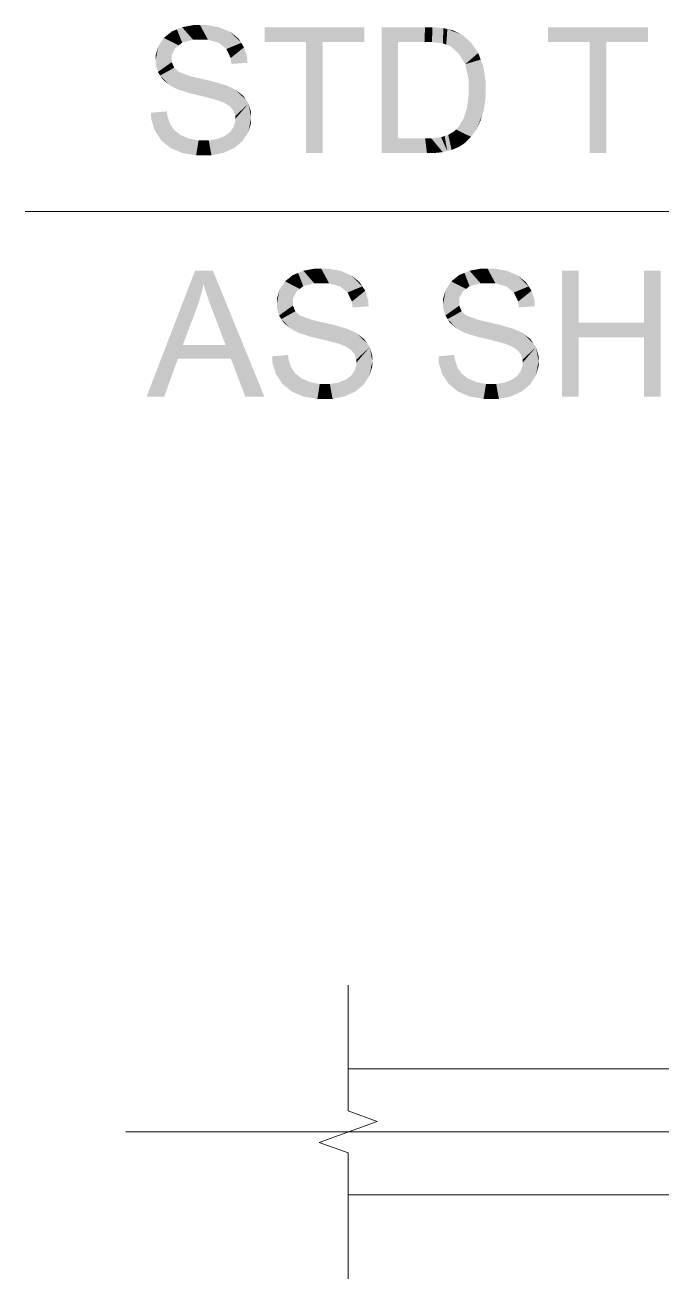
# Model space of a CAD drawing. Header units: millimetres. Extents: x 2 to 579, y 1 to 405.
# Drawn here: x 240.03 to 246.85, y 84.81 to 98.25 of the extents above; entities that cross this region are included whole.
import ezdxf

# ---------------------------------------------------------------- set-up
doc = ezdxf.new("R2010")
doc.units = ezdxf.units.MM
doc.linetypes.add('XKITLINE00', pattern=[0])
doc.layers.add('LinkedObject', color=7, linetype='Continuous', lineweight=0)

# ---------------------------------------------------------------- blocks, each defined once
blk = doc.blocks.new('*A4')
at = {"layer": 'LinkedObject'}
for points in [[(241.709, 98.228), (241.827, 98.093), (241.653, 98.205)], [(241.833, 98.251), (241.827, 98.093), (241.709, 98.228)], [(241.901, 98.251), (241.827, 98.093), (241.833, 98.251)], [(241.827, 98.093), (241.901, 98.251), (241.908, 98.093)], [(241.901, 98.251), (241.986, 98.093), (241.908, 98.093)], [(242.108, 98.226), (241.901, 98.251), (241.976, 98.251)], [(242.165, 98.202), (241.901, 98.251), (242.108, 98.226)], [(242.103, 98.06), (241.901, 98.251), (242.165, 98.202)], [(241.986, 98.093), (241.901, 98.251), (242.103, 98.06)], [(242.591, 98.228), (243.035, 98.068), (242.591, 98.068)], [(243.214, 98.068), (243.035, 98.068), (242.591, 98.228)], [(243.214, 98.068), (242.591, 98.228), (243.661, 98.228)], [(243.214, 98.068), (243.661, 98.228), (243.661, 98.068)], [(243.844, 98.228), (244.022, 98.068), (243.844, 96.878)], [(244.306, 98.068), (243.844, 98.228), (244.309, 98.228)], [(244.022, 98.068), (243.844, 98.228), (244.306, 98.068)], [(244.309, 98.228), (244.386, 98.068), (244.306, 98.068)], [(244.387, 98.228), (244.386, 98.068), (244.309, 98.228)], [(244.387, 98.228), (244.501, 98.055), (244.386, 98.068)], [(244.507, 98.218), (244.501, 98.055), (244.387, 98.228)], [(245.627, 98.228), (246.072, 98.068), (245.627, 98.068)], [(246.25, 98.068), (246.072, 98.068), (245.627, 98.228)], [(246.25, 98.068), (245.627, 98.228), (246.697, 98.228)], [(246.25, 98.068), (246.697, 98.228), (246.697, 98.068)], [(241.513, 98.114), (241.672, 98.033), (241.484, 98.07)], [(241.598, 98.182), (241.672, 98.033), (241.513, 98.114)], [(241.709, 98.063), (241.598, 98.182), (241.653, 98.205)], [(241.672, 98.033), (241.598, 98.182), (241.709, 98.063)], [(241.653, 98.205), (241.827, 98.093), (241.709, 98.063)], [(242.165, 98.202), (242.143, 98.027), (242.103, 98.06)], [(242.223, 98.178), (242.143, 98.027), (242.165, 98.202)], [(242.143, 98.027), (242.223, 98.178), (242.183, 97.994)], [(242.183, 97.994), (242.223, 98.178), (242.342, 98.06)], [(242.342, 98.06), (242.223, 98.178), (242.311, 98.107)], [(244.549, 98.208), (244.501, 98.055), (244.507, 98.218)], [(244.549, 98.208), (244.537, 98.041), (244.501, 98.055)], [(244.537, 98.041), (244.549, 98.208), (244.587, 98.021)], [(244.706, 98.147), (244.549, 98.208), (244.607, 98.195)], [(244.747, 98.112), (244.549, 98.208), (244.706, 98.147)], [(244.671, 97.945), (244.549, 98.208), (244.747, 98.112)], [(244.587, 98.021), (244.549, 98.208), (244.671, 97.945)], [(244.747, 98.112), (244.706, 97.888), (244.671, 97.945)], [(244.8, 98.067), (244.706, 97.888), (244.747, 98.112)], [(241.484, 98.07), (241.426, 97.878), (241.455, 98.025)], [(241.635, 98.004), (241.426, 97.878), (241.484, 98.07)], [(241.455, 98.025), (241.426, 97.878), (241.426, 97.929)], [(241.598, 97.932), (241.426, 97.878), (241.635, 98.004)], [(241.484, 98.07), (241.672, 98.033), (241.635, 98.004)], [(242.342, 98.06), (242.229, 97.898), (242.183, 97.994)], [(242.372, 98.013), (242.229, 97.898), (242.342, 98.06)], [(242.405, 97.906), (242.229, 97.898), (242.372, 98.013)], [(243.035, 96.878), (243.214, 98.068), (243.214, 96.878)], [(243.035, 98.068), (243.214, 98.068), (243.035, 96.878)], [(243.844, 96.878), (244.022, 98.068), (244.022, 97.037)], [(244.88, 97.951), (244.706, 97.888), (244.8, 98.067)], [(246.072, 96.878), (246.25, 98.068), (246.25, 96.878)], [(246.072, 98.068), (246.25, 98.068), (246.072, 96.878)], [(241.426, 97.878), (241.598, 97.932), (241.598, 97.89)], [(241.598, 97.854), (241.426, 97.878), (241.598, 97.89)], [(241.426, 97.878), (241.598, 97.854), (241.426, 97.832)], [(241.426, 97.832), (241.598, 97.854), (241.45, 97.748)], [(241.45, 97.748), (241.598, 97.854), (241.474, 97.71)], [(241.474, 97.71), (241.598, 97.854), (241.624, 97.794)], [(242.408, 97.847), (242.229, 97.898), (242.405, 97.906)], [(242.229, 97.898), (242.408, 97.847), (242.236, 97.834)], [(244.706, 97.888), (244.88, 97.951), (244.741, 97.832)], [(244.741, 97.832), (244.88, 97.951), (244.906, 97.881)], [(244.906, 97.881), (244.776, 97.669), (244.741, 97.832)], [(244.933, 97.811), (244.776, 97.669), (244.906, 97.881)], [(241.624, 97.794), (241.569, 97.61), (241.474, 97.71)], [(241.474, 97.71), (241.569, 97.61), (241.497, 97.673)], [(241.65, 97.77), (241.569, 97.61), (241.624, 97.794)], [(241.569, 97.61), (241.65, 97.77), (241.617, 97.584)], [(241.617, 97.584), (241.65, 97.77), (241.676, 97.747)], [(241.617, 97.584), (241.676, 97.747), (241.654, 97.564)], [(241.654, 97.564), (241.676, 97.747), (241.785, 97.522)], [(241.785, 97.522), (241.676, 97.747), (241.811, 97.699)], [(241.785, 97.522), (241.811, 97.699), (241.877, 97.5)], [(241.877, 97.5), (241.811, 97.699), (241.919, 97.674)], [(244.959, 97.65), (244.776, 97.669), (244.933, 97.811)], [(241.877, 97.5), (241.919, 97.674), (241.97, 97.478)], [(241.97, 97.478), (241.919, 97.674), (242.028, 97.649)], [(241.97, 97.478), (242.028, 97.649), (242.09, 97.445)], [(242.09, 97.445), (242.028, 97.649), (242.118, 97.434)], [(242.118, 97.434), (242.028, 97.649), (242.16, 97.418)], [(242.177, 97.606), (242.16, 97.418), (242.028, 97.649)], [(242.218, 97.588), (242.16, 97.418), (242.177, 97.606)], [(242.16, 97.418), (242.218, 97.588), (242.221, 97.378)], [(242.221, 97.378), (242.218, 97.588), (242.277, 97.561)], [(242.221, 97.378), (242.277, 97.561), (242.24, 97.355)], [(242.24, 97.355), (242.277, 97.561), (242.258, 97.331)], [(242.277, 97.561), (242.392, 97.45), (242.258, 97.331)], [(242.392, 97.45), (242.277, 97.561), (242.364, 97.492)], [(244.959, 97.56), (244.776, 97.669), (244.959, 97.65)], [(244.776, 97.669), (244.959, 97.56), (244.776, 97.563)], [(244.959, 97.56), (244.776, 97.486), (244.776, 97.563)], [(244.959, 97.483), (244.776, 97.486), (244.959, 97.56)], [(242.258, 97.331), (242.392, 97.45), (242.277, 97.275)], [(242.277, 97.275), (242.392, 97.45), (242.42, 97.409)], [(244.776, 97.486), (244.959, 97.483), (244.758, 97.356)], [(244.758, 97.356), (244.959, 97.483), (244.923, 97.288)], [(244.923, 97.288), (244.959, 97.483), (244.941, 97.347)], [(241.551, 97.275), (241.376, 97.311), (241.545, 97.326)], [(241.376, 97.311), (241.45, 97.069), (241.378, 97.243)], [(241.551, 97.275), (241.45, 97.069), (241.376, 97.311)], [(242.277, 97.275), (242.42, 97.409), (242.277, 97.244)], [(242.277, 97.244), (242.42, 97.409), (242.277, 97.212)], [(242.42, 97.409), (242.448, 97.259), (242.277, 97.212)], [(242.448, 97.259), (242.42, 97.409), (242.448, 97.313)], [(244.673, 97.164), (244.923, 97.288), (244.831, 97.091)], [(244.722, 97.249), (244.923, 97.288), (244.673, 97.164)], [(244.74, 97.303), (244.923, 97.288), (244.722, 97.249)], [(244.923, 97.288), (244.74, 97.303), (244.758, 97.356)], [(244.831, 97.091), (244.923, 97.288), (244.859, 97.13)], [(244.859, 97.13), (244.923, 97.288), (244.905, 97.228)], [(241.378, 97.243), (241.45, 97.069), (241.415, 97.122)], [(241.579, 97.192), (241.45, 97.069), (241.551, 97.275)], [(241.45, 97.069), (241.579, 97.192), (241.485, 97.015)], [(241.485, 97.015), (241.579, 97.192), (241.582, 96.935)], [(241.601, 97.159), (241.582, 96.935), (241.579, 97.192)], [(241.622, 97.127), (241.582, 96.935), (241.601, 97.159)], [(242.258, 97.155), (242.417, 97.103), (242.239, 97.128)], [(242.258, 97.155), (242.448, 97.259), (242.417, 97.103)], [(242.277, 97.212), (242.448, 97.259), (242.258, 97.155)], [(242.417, 97.103), (242.448, 97.259), (242.448, 97.205)], [(244.831, 97.091), (244.641, 97.132), (244.673, 97.164)], [(241.622, 97.127), (241.644, 96.908), (241.582, 96.935)], [(241.69, 97.074), (241.644, 96.908), (241.622, 97.127)], [(241.644, 96.908), (241.69, 97.074), (241.706, 96.881)], [(241.736, 97.054), (241.706, 96.881), (241.69, 97.074)], [(241.782, 97.034), (241.706, 96.881), (241.736, 97.054)], [(241.782, 97.034), (241.859, 96.855), (241.706, 96.881)], [(241.885, 97.014), (241.859, 96.855), (241.782, 97.034)], [(242.084, 97.029), (242.21, 96.908), (241.994, 97.014)], [(242.123, 97.045), (242.356, 97.008), (242.084, 97.029)], [(242.268, 96.934), (242.084, 97.029), (242.356, 97.008)], [(242.21, 96.908), (242.084, 97.029), (242.268, 96.934)], [(242.162, 97.06), (242.356, 97.008), (242.123, 97.045)], [(242.22, 97.102), (242.387, 97.056), (242.162, 97.06)], [(242.162, 97.06), (242.387, 97.056), (242.356, 97.008)], [(242.239, 97.128), (242.417, 97.103), (242.22, 97.102)], [(242.387, 97.056), (242.22, 97.102), (242.417, 97.103)], [(244.022, 97.037), (244.331, 96.878), (243.844, 96.878)], [(244.311, 97.037), (244.331, 96.878), (244.022, 97.037)], [(244.311, 97.037), (244.392, 96.878), (244.331, 96.878)], [(244.377, 97.037), (244.392, 96.878), (244.311, 97.037)], [(244.548, 96.901), (244.377, 97.037), (244.482, 97.049)], [(244.5, 96.889), (244.377, 97.037), (244.548, 96.901)], [(244.392, 96.878), (244.377, 97.037), (244.5, 96.889)], [(244.52, 97.062), (244.548, 96.901), (244.482, 97.049)], [(244.558, 97.074), (244.548, 96.901), (244.52, 97.062)], [(244.548, 96.901), (244.558, 97.074), (244.595, 96.912)], [(244.709, 96.968), (244.558, 97.074), (244.619, 97.109)], [(244.675, 96.946), (244.558, 97.074), (244.709, 96.968)], [(244.595, 96.912), (244.558, 97.074), (244.675, 96.946)], [(244.641, 97.132), (244.742, 96.991), (244.619, 97.109)], [(244.619, 97.109), (244.742, 96.991), (244.709, 96.968)], [(244.803, 97.052), (244.641, 97.132), (244.831, 97.091)], [(244.742, 96.991), (244.641, 97.132), (244.803, 97.052)], [(241.885, 97.014), (241.95, 96.855), (241.859, 96.855)], [(241.943, 97.014), (241.95, 96.855), (241.885, 97.014)], [(241.943, 97.014), (242.023, 96.855), (241.95, 96.855)], [(241.994, 97.014), (242.023, 96.855), (241.943, 97.014)], [(241.994, 97.014), (242.21, 96.908), (242.023, 96.855)], [(242.023, 96.855), (242.21, 96.908), (242.152, 96.881)], [(241.847, 95.618), (241.865, 95.218), (241.328, 94.268)], [(241.865, 95.218), (241.847, 95.618), (241.888, 95.282)], [(241.888, 95.282), (241.847, 95.618), (241.924, 95.411)], [(241.924, 95.411), (241.847, 95.618), (241.937, 95.476)], [(242.039, 95.618), (241.937, 95.476), (241.847, 95.618)], [(241.937, 95.476), (242.039, 95.618), (241.954, 95.421)], [(241.954, 95.421), (242.039, 95.618), (242.001, 95.28)], [(242.001, 95.28), (242.039, 95.618), (242.033, 95.195)], [(242.033, 95.195), (242.039, 95.618), (242.174, 94.823)], [(242.174, 94.823), (242.039, 95.618), (242.23, 94.677)], [(242.23, 94.677), (242.039, 95.618), (242.59, 94.268)], [(242.895, 95.572), (242.969, 95.423), (242.811, 95.504)], [(243.006, 95.453), (242.895, 95.572), (242.951, 95.595)], [(242.969, 95.423), (242.895, 95.572), (243.006, 95.453)], [(243.007, 95.618), (243.124, 95.483), (242.951, 95.595)], [(242.951, 95.595), (243.124, 95.483), (243.006, 95.453)], [(243.13, 95.641), (243.124, 95.483), (243.007, 95.618)], [(243.198, 95.641), (243.124, 95.483), (243.13, 95.641)], [(243.124, 95.483), (243.198, 95.641), (243.205, 95.483)], [(243.198, 95.641), (243.283, 95.483), (243.205, 95.483)], [(243.406, 95.617), (243.198, 95.641), (243.273, 95.641)], [(243.463, 95.592), (243.198, 95.641), (243.406, 95.617)], [(243.401, 95.45), (243.198, 95.641), (243.463, 95.592)], [(243.283, 95.483), (243.198, 95.641), (243.401, 95.45)], [(243.463, 95.592), (243.44, 95.417), (243.401, 95.45)], [(243.52, 95.568), (243.44, 95.417), (243.463, 95.592)], [(243.44, 95.417), (243.52, 95.568), (243.48, 95.385)], [(243.48, 95.385), (243.52, 95.568), (243.639, 95.45)], [(243.639, 95.45), (243.52, 95.568), (243.608, 95.497)], [(244.676, 95.572), (244.75, 95.423), (244.591, 95.504)], [(244.787, 95.453), (244.676, 95.572), (244.732, 95.595)], [(244.75, 95.423), (244.676, 95.572), (244.787, 95.453)], [(244.787, 95.618), (244.905, 95.483), (244.732, 95.595)], [(244.732, 95.595), (244.905, 95.483), (244.787, 95.453)], [(244.911, 95.641), (244.905, 95.483), (244.787, 95.618)], [(244.979, 95.641), (244.905, 95.483), (244.911, 95.641)], [(244.905, 95.483), (244.979, 95.641), (244.986, 95.483)], [(244.979, 95.641), (245.064, 95.483), (244.986, 95.483)], [(245.186, 95.617), (244.979, 95.641), (245.054, 95.641)], [(245.244, 95.592), (244.979, 95.641), (245.186, 95.617)], [(245.181, 95.45), (244.979, 95.641), (245.244, 95.592)], [(245.064, 95.483), (244.979, 95.641), (245.181, 95.45)], [(245.244, 95.592), (245.221, 95.417), (245.181, 95.45)], [(245.301, 95.568), (245.221, 95.417), (245.244, 95.592)], [(245.221, 95.417), (245.301, 95.568), (245.261, 95.385)], [(245.261, 95.385), (245.301, 95.568), (245.42, 95.45)], [(245.42, 95.45), (245.301, 95.568), (245.389, 95.497)], [(245.954, 95.063), (245.776, 94.268), (245.776, 95.618)], [(245.954, 95.063), (245.776, 95.618), (245.954, 95.618)], [(246.835, 95.618), (246.656, 95.063), (246.656, 95.618)], [(246.656, 94.904), (246.656, 95.063), (246.835, 95.618)], [(246.656, 94.904), (246.835, 95.618), (246.835, 94.268)], [(242.782, 95.46), (242.724, 95.268), (242.753, 95.415)], [(242.932, 95.394), (242.724, 95.268), (242.782, 95.46)], [(242.753, 95.415), (242.724, 95.268), (242.724, 95.319)], [(242.811, 95.504), (242.969, 95.423), (242.782, 95.46)], [(242.782, 95.46), (242.969, 95.423), (242.932, 95.394)], [(243.639, 95.45), (243.527, 95.288), (243.48, 95.385)], [(243.67, 95.403), (243.527, 95.288), (243.639, 95.45)], [(244.562, 95.46), (244.504, 95.268), (244.533, 95.415)], [(244.713, 95.394), (244.504, 95.268), (244.562, 95.46)], [(244.533, 95.415), (244.504, 95.268), (244.504, 95.319)], [(244.591, 95.504), (244.75, 95.423), (244.562, 95.46)], [(244.562, 95.46), (244.75, 95.423), (244.713, 95.394)], [(245.42, 95.45), (245.308, 95.288), (245.261, 95.385)], [(245.451, 95.403), (245.308, 95.288), (245.42, 95.45)], [(242.895, 95.322), (242.724, 95.268), (242.932, 95.394)], [(242.724, 95.268), (242.895, 95.322), (242.895, 95.28)], [(242.895, 95.244), (242.724, 95.268), (242.895, 95.28)], [(243.703, 95.296), (243.527, 95.288), (243.67, 95.403)], [(243.705, 95.237), (243.527, 95.288), (243.703, 95.296)], [(243.527, 95.288), (243.705, 95.237), (243.534, 95.224)], [(244.676, 95.322), (244.504, 95.268), (244.713, 95.394)], [(244.504, 95.268), (244.676, 95.322), (244.676, 95.28)], [(244.676, 95.244), (244.504, 95.268), (244.676, 95.28)], [(245.484, 95.296), (245.308, 95.288), (245.451, 95.403)], [(245.486, 95.237), (245.308, 95.288), (245.484, 95.296)], [(245.308, 95.288), (245.486, 95.237), (245.314, 95.224)], [(241.328, 94.268), (241.865, 95.218), (241.716, 94.823)], [(242.724, 95.268), (242.895, 95.244), (242.724, 95.222)], [(242.724, 95.222), (242.895, 95.244), (242.747, 95.138)], [(242.747, 95.138), (242.895, 95.244), (242.771, 95.1)], [(242.771, 95.1), (242.895, 95.244), (242.921, 95.184)], [(242.921, 95.184), (242.867, 95), (242.771, 95.1)], [(242.948, 95.16), (242.867, 95), (242.921, 95.184)], [(242.867, 95), (242.948, 95.16), (242.915, 94.974)], [(242.915, 94.974), (242.948, 95.16), (242.973, 95.137)], [(242.915, 94.974), (242.973, 95.137), (242.952, 94.954)], [(242.952, 94.954), (242.973, 95.137), (243.082, 94.912)], [(243.082, 94.912), (242.973, 95.137), (243.108, 95.089)], [(244.504, 95.268), (244.676, 95.244), (244.504, 95.222)], [(244.504, 95.222), (244.676, 95.244), (244.528, 95.138)], [(244.528, 95.138), (244.676, 95.244), (244.552, 95.1)], [(244.552, 95.1), (244.676, 95.244), (244.702, 95.184)], [(244.702, 95.184), (244.647, 95), (244.552, 95.1)], [(244.728, 95.16), (244.647, 95), (244.702, 95.184)], [(244.647, 95), (244.728, 95.16), (244.695, 94.974)], [(244.695, 94.974), (244.728, 95.16), (244.754, 95.137)], [(244.695, 94.974), (244.754, 95.137), (244.733, 94.954)], [(244.733, 94.954), (244.754, 95.137), (244.863, 94.912)], [(244.863, 94.912), (244.754, 95.137), (244.889, 95.089)], [(242.771, 95.1), (242.867, 95), (242.795, 95.063)], [(243.082, 94.912), (243.108, 95.089), (243.175, 94.89)], [(243.175, 94.89), (243.108, 95.089), (243.217, 95.064)], [(243.175, 94.89), (243.217, 95.064), (243.268, 94.868)], [(243.268, 94.868), (243.217, 95.064), (243.326, 95.039)], [(243.268, 94.868), (243.326, 95.039), (243.388, 94.835)], [(243.388, 94.835), (243.326, 95.039), (243.415, 94.824)], [(243.415, 94.824), (243.326, 95.039), (243.457, 94.808)], [(243.475, 94.996), (243.457, 94.808), (243.326, 95.039)], [(244.552, 95.1), (244.647, 95), (244.575, 95.063)], [(244.863, 94.912), (244.889, 95.089), (244.956, 94.89)], [(244.956, 94.89), (244.889, 95.089), (244.997, 95.064)], [(244.956, 94.89), (244.997, 95.064), (245.049, 94.868)], [(245.049, 94.868), (244.997, 95.064), (245.106, 95.039)], [(245.049, 94.868), (245.106, 95.039), (245.169, 94.835)], [(245.169, 94.835), (245.106, 95.039), (245.196, 94.824)], [(245.196, 94.824), (245.106, 95.039), (245.238, 94.808)], [(245.256, 94.996), (245.238, 94.808), (245.106, 95.039)], [(245.954, 94.904), (245.776, 94.268), (245.954, 95.063)], [(245.954, 95.063), (246.656, 94.904), (245.954, 94.904)], [(246.656, 95.063), (246.656, 94.904), (245.954, 95.063)], [(243.516, 94.978), (243.457, 94.808), (243.475, 94.996)], [(243.457, 94.808), (243.516, 94.978), (243.518, 94.768)], [(243.518, 94.768), (243.516, 94.978), (243.574, 94.951)], [(243.518, 94.768), (243.574, 94.951), (243.537, 94.745)], [(243.537, 94.745), (243.574, 94.951), (243.556, 94.721)], [(243.574, 94.951), (243.69, 94.84), (243.556, 94.721)], [(243.69, 94.84), (243.574, 94.951), (243.661, 94.882)], [(245.296, 94.978), (245.238, 94.808), (245.256, 94.996)], [(245.238, 94.808), (245.296, 94.978), (245.299, 94.768)], [(245.299, 94.768), (245.296, 94.978), (245.355, 94.951)], [(245.299, 94.768), (245.355, 94.951), (245.318, 94.745)], [(245.318, 94.745), (245.355, 94.951), (245.336, 94.721)], [(245.355, 94.951), (245.47, 94.84), (245.336, 94.721)], [(245.47, 94.84), (245.355, 94.951), (245.442, 94.882)], [(245.776, 94.268), (245.954, 94.904), (245.954, 94.268)], [(246.656, 94.904), (246.835, 94.268), (246.656, 94.268)], [(241.665, 94.677), (241.328, 94.268), (241.716, 94.823)], [(241.716, 94.823), (242.23, 94.677), (241.665, 94.677)], [(242.174, 94.823), (242.23, 94.677), (241.716, 94.823)], [(243.556, 94.721), (243.69, 94.84), (243.574, 94.665)], [(243.574, 94.665), (243.69, 94.84), (243.718, 94.799)], [(243.574, 94.665), (243.718, 94.799), (243.574, 94.634)], [(243.574, 94.634), (243.718, 94.799), (243.574, 94.602)], [(243.718, 94.799), (243.746, 94.649), (243.574, 94.602)], [(243.746, 94.649), (243.718, 94.799), (243.746, 94.703)], [(245.336, 94.721), (245.47, 94.84), (245.355, 94.665)], [(245.355, 94.665), (245.47, 94.84), (245.498, 94.799)], [(245.355, 94.665), (245.498, 94.799), (245.355, 94.634)], [(245.355, 94.634), (245.498, 94.799), (245.355, 94.602)], [(245.498, 94.799), (245.526, 94.649), (245.355, 94.602)], [(245.526, 94.649), (245.498, 94.799), (245.526, 94.703)], [(241.328, 94.268), (241.665, 94.677), (241.517, 94.268)], [(242.23, 94.677), (242.59, 94.268), (242.386, 94.268)], [(242.849, 94.665), (242.674, 94.701), (242.843, 94.716)], [(242.674, 94.701), (242.748, 94.459), (242.676, 94.633)], [(242.849, 94.665), (242.748, 94.459), (242.674, 94.701)], [(242.676, 94.633), (242.748, 94.459), (242.713, 94.512)], [(242.876, 94.582), (242.748, 94.459), (242.849, 94.665)], [(243.555, 94.545), (243.746, 94.649), (243.715, 94.493)], [(243.574, 94.602), (243.746, 94.649), (243.555, 94.545)], [(243.715, 94.493), (243.746, 94.649), (243.746, 94.595)], [(244.629, 94.665), (244.455, 94.701), (244.623, 94.716)], [(244.455, 94.701), (244.528, 94.459), (244.456, 94.633)], [(244.629, 94.665), (244.528, 94.459), (244.455, 94.701)], [(244.456, 94.633), (244.528, 94.459), (244.493, 94.512)], [(244.657, 94.582), (244.528, 94.459), (244.629, 94.665)], [(245.336, 94.545), (245.526, 94.649), (245.496, 94.493)], [(245.355, 94.602), (245.526, 94.649), (245.336, 94.545)], [(245.496, 94.493), (245.526, 94.649), (245.526, 94.595)], [(242.748, 94.459), (242.876, 94.582), (242.783, 94.405)], [(242.783, 94.405), (242.876, 94.582), (242.88, 94.325)], [(242.898, 94.549), (242.88, 94.325), (242.876, 94.582)], [(242.92, 94.517), (242.88, 94.325), (242.898, 94.549)], [(242.92, 94.517), (242.942, 94.298), (242.88, 94.325)], [(242.988, 94.464), (242.942, 94.298), (242.92, 94.517)], [(243.517, 94.492), (243.684, 94.446), (243.459, 94.45)], [(243.536, 94.518), (243.715, 94.493), (243.517, 94.492)], [(243.684, 94.446), (243.517, 94.492), (243.715, 94.493)], [(243.555, 94.545), (243.715, 94.493), (243.536, 94.518)], [(244.528, 94.459), (244.657, 94.582), (244.564, 94.405)], [(244.564, 94.405), (244.657, 94.582), (244.66, 94.325)], [(244.679, 94.549), (244.66, 94.325), (244.657, 94.582)], [(244.701, 94.517), (244.66, 94.325), (244.679, 94.549)], [(244.701, 94.517), (244.722, 94.298), (244.66, 94.325)], [(244.768, 94.464), (244.722, 94.298), (244.701, 94.517)], [(245.298, 94.492), (245.465, 94.446), (245.24, 94.45)], [(245.317, 94.518), (245.496, 94.493), (245.298, 94.492)], [(245.465, 94.446), (245.298, 94.492), (245.496, 94.493)], [(245.336, 94.545), (245.496, 94.493), (245.317, 94.518)], [(242.942, 94.298), (242.988, 94.464), (243.003, 94.271)], [(243.034, 94.444), (243.003, 94.271), (242.988, 94.464)], [(243.079, 94.424), (243.003, 94.271), (243.034, 94.444)], [(243.079, 94.424), (243.157, 94.245), (243.003, 94.271)], [(243.183, 94.404), (243.157, 94.245), (243.079, 94.424)], [(243.183, 94.404), (243.248, 94.245), (243.157, 94.245)], [(243.24, 94.404), (243.248, 94.245), (243.183, 94.404)], [(243.24, 94.404), (243.32, 94.245), (243.248, 94.245)], [(243.291, 94.404), (243.32, 94.245), (243.24, 94.404)], [(243.381, 94.419), (243.507, 94.298), (243.291, 94.404)], [(243.291, 94.404), (243.507, 94.298), (243.32, 94.245)], [(243.42, 94.435), (243.653, 94.398), (243.381, 94.419)], [(243.565, 94.324), (243.381, 94.419), (243.653, 94.398)], [(243.507, 94.298), (243.381, 94.419), (243.565, 94.324)], [(243.459, 94.45), (243.653, 94.398), (243.42, 94.435)], [(243.459, 94.45), (243.684, 94.446), (243.653, 94.398)], [(244.722, 94.298), (244.768, 94.464), (244.784, 94.271)], [(244.814, 94.444), (244.784, 94.271), (244.768, 94.464)], [(244.86, 94.424), (244.784, 94.271), (244.814, 94.444)], [(244.86, 94.424), (244.937, 94.245), (244.784, 94.271)], [(244.963, 94.404), (244.937, 94.245), (244.86, 94.424)], [(244.963, 94.404), (245.029, 94.245), (244.937, 94.245)], [(245.021, 94.404), (245.029, 94.245), (244.963, 94.404)], [(245.021, 94.404), (245.101, 94.245), (245.029, 94.245)], [(245.072, 94.404), (245.101, 94.245), (245.021, 94.404)], [(245.162, 94.419), (245.288, 94.298), (245.072, 94.404)], [(245.072, 94.404), (245.288, 94.298), (245.101, 94.245)], [(245.201, 94.435), (245.434, 94.398), (245.162, 94.419)], [(245.346, 94.324), (245.162, 94.419), (245.434, 94.398)], [(245.288, 94.298), (245.162, 94.419), (245.346, 94.324)], [(245.24, 94.45), (245.434, 94.398), (245.201, 94.435)], [(245.24, 94.45), (245.465, 94.446), (245.434, 94.398)], [(243.32, 94.245), (243.507, 94.298), (243.45, 94.271)], [(245.101, 94.245), (245.288, 94.298), (245.23, 94.271)]]:
    blk.add_hatch(color=7, dxfattribs=at).paths.add_polyline_path(points, flags=17)
at = {"layer": 'LinkedObject', "color": 6, "linetype": 'XKITLINE00', "lineweight": 0}
for p, q in [((255.904, 96.252), (240.027, 96.252)), ((241.107, 86.39), (254.28, 86.39))]:
    blk.add_line(p, q, dxfattribs=at)
at = {"layer": 'LinkedObject', "color": 7, "linetype": 'XKITLINE00', "lineweight": 0}
for p, q in [((243.487, 87.963), (243.487, 86.613)), ((243.487, 87.065), (272.621, 87.065)), ((243.487, 86.613), (243.796, 86.501)), ((243.796, 86.501), (243.178, 86.276)), ((243.178, 86.276), (243.487, 86.163)), ((243.487, 86.163), (243.487, 84.813)), ((272.621, 85.715), (243.487, 85.715))]:
    blk.add_line(p, q, dxfattribs=at)

msp = doc.modelspace()

# ---------------------------------------------------------------- block references
at = {"lineweight": 0}
msp.add_blockref('*A4', (0, 0), dxfattribs=at)

doc.saveas('drawing.dxf')
